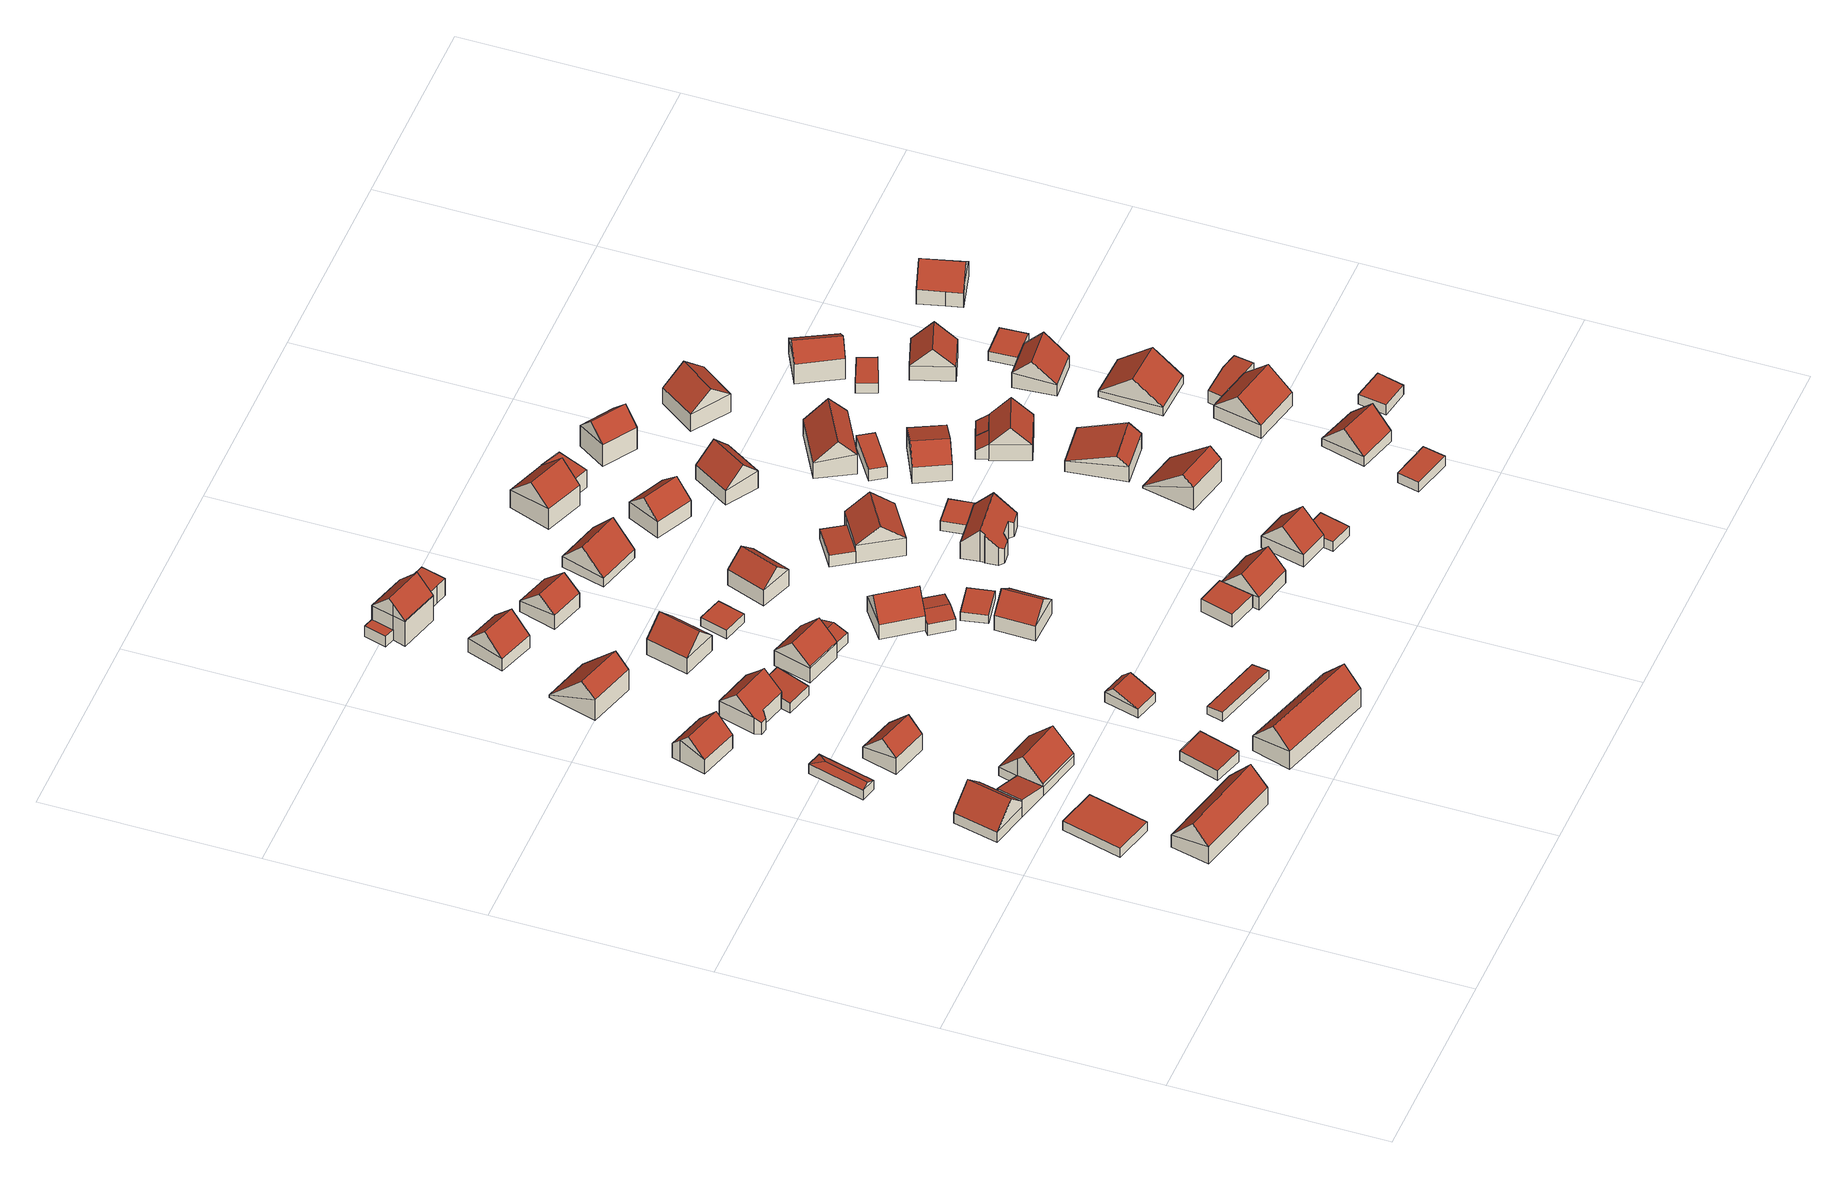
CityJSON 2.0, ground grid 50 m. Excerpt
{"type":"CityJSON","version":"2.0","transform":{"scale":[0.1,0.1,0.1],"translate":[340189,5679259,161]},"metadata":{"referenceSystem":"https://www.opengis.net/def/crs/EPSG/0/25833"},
"CityObjects":{
"building1":{"type":"Building","attributes":{"Dachtyp_tdc":"tdcPolyFlatRoof","Gemeindeschluessel":14729160,"Dachneigung":0,"QualitaetDacherkennung":49,"Geometrietyp2DReferenz":"3000","function":"31001_9998","roofType":"1000","measuredHeight":2.68},"geometry":[{"type":"MultiSurface","lod":"2","boundaries":[[[0,1,2,3]],[[1,4,5,2]],[[4,6,7,5]],[[6,0,3,7]],[[6,4,1,0]],[[3,2,5,7]]],"semantics":{"surfaces":[{"type":"WallSurface"},{"type":"RoofSurface"},{"type":"GroundSurface"}],"values":[0,0,0,0,1,2]}}]},
"building2":{"type":"Building","attributes":{"Dachtyp_tdc":"tdcGableRoof","Gemeindeschluessel":14729160,"Dachneigung":48.09,"QualitaetDacherkennung":35,"Geometrietyp2DReferenz":"3000","function":"31001_9998","roofType":"3100","measuredHeight":9.2},"geometry":[{"type":"MultiSurface","lod":"2","boundaries":[[[8,9,10,11]],[[9,12,13,10]],[[12,14,15,13]],[[14,8,11,15]],[[12,9,16]],[[8,14,17]],[[9,8,17,16]],[[14,12,16,17]],[[11,10,13,15]]],"semantics":{"surfaces":[{"type":"WallSurface"},{"type":"RoofSurface"},{"type":"GroundSurface"}],"values":[0,0,0,0,0,0,1,1,2]}}]},
"building3":{"type":"Building","attributes":{"Gemeindeschluessel":14729160,"Geometrietyp2DReferenz":"3000","function":"31001_9998","roofType":"9999"},"children":["building3-1","building3-2","building3-3"]},
"building3-1":{"type":"BuildingPart","attributes":{"Dachtyp_tdc":"tdcPolyFlatRoof","Dachneigung":15.39,"QualitaetDacherkennung":68,"Geometrietyp2DReferenz":"3000","roofType":"2100","measuredHeight":4.73},"parents":["building3"],"geometry":[{"type":"MultiSurface","lod":"2","boundaries":[[[18,19,20,21,22,23,24]],[[25,26,27,28,29,30,31]],[[26,25,19,18]],[[23,22,29,28]],[[25,31,20,19]],[[30,29,22,21]],[[30,21,20,31]],[[24,23,28,27]],[[24,27,26,18]]],"semantics":{"surfaces":[{"type":"WallSurface"},{"type":"RoofSurface"},{"type":"GroundSurface"},{"type":"ClosureSurface"}],"values":[0,0,1,2,0,3,3,3,3]}}]},
"building3-2":{"type":"BuildingPart","attributes":{"Dachtyp_tdc":"tdcGableRoof","Dachneigung":44.61,"QualitaetDacherkennung":82,"Geometrietyp2DReferenz":"3000","roofType":"3100","measuredHeight":8.29},"parents":["building3"],"geometry":[{"type":"MultiSurface","lod":"2","boundaries":[[[32,33,34,35]],[[33,24,23,34]],[[27,36,37,28]],[[36,32,35,37]],[[36,38,39,40,32]],[[41,40,39,42]],[[33,41,42,18,24]],[[32,40,41,33]],[[27,26,38,36]],[[35,34,23,28,37]],[[28,23,24,27]],[[39,38,26,18,42]],[[24,18,26,27]]],"semantics":{"surfaces":[{"type":"WallSurface"},{"type":"RoofSurface"},{"type":"GroundSurface"},{"type":"ClosureSurface"}],"values":[0,0,0,0,1,1,0,0,0,2,3,0,3]}}]},
"building3-3":{"type":"BuildingPart","attributes":{"Dachtyp_tdc":"tdcGableRoof","Dachneigung":45.81,"QualitaetDacherkennung":82,"Geometrietyp2DReferenz":"3000","roofType":"3100","measuredHeight":8.14},"parents":["building3"],"geometry":[{"type":"MultiSurface","lod":"2","boundaries":[[[43,44,45,46]],[[44,30,29,45]],[[21,47,48,22]],[[47,43,46,48]],[[47,49,50,43]],[[31,51,50,49,20]],[[21,20,49,47]],[[44,51,31,30]],[[43,50,51,44]],[[46,45,29,22,48]],[[22,29,30,21]],[[30,31,20,21]]],"semantics":{"surfaces":[{"type":"WallSurface"},{"type":"RoofSurface"},{"type":"GroundSurface"},{"type":"ClosureSurface"}],"values":[0,0,0,0,1,1,0,0,0,2,3,3]}}]},
"building4":{"type":"Building","attributes":{"Dachtyp_tdc":"tdcHipAndGableRoof","Gemeindeschluessel":14729160,"Dachneigung":25.53,"QualitaetDacherkennung":63,"Geometrietyp2DReferenz":"3000","function":"31001_9998","roofType":"5000","measuredHeight":3.66},"geometry":[{"type":"MultiSurface","lod":"2","boundaries":[[[52,53,54,55]],[[53,56,57,54]],[[56,58,59,57]],[[58,52,55,59]],[[56,53,60]],[[52,58,61]],[[53,52,61,60]],[[58,56,60,61]],[[55,54,57,59]]],"semantics":{"surfaces":[{"type":"WallSurface"},{"type":"RoofSurface"},{"type":"GroundSurface"}],"values":[0,0,0,0,1,0,1,1,2]}}]},
"building5":{"type":"Building","attributes":{"Dachtyp_tdc":"tdcFreeFormRoof","Gemeindeschluessel":14729160,"Dachneigung":44.79,"QualitaetDacherkennung":85,"Geometrietyp2DReferenz":"3000","function":"31001_9998","roofType":"5000","measuredHeight":8.11},"geometry":[{"type":"MultiSurface","lod":"2","boundaries":[[[62,63,64,65]],[[63,66,67,64]],[[66,68,69,67]],[[68,70,71,69]],[[70,62,65,71]],[[72,68,66,63,73]],[[70,72,73,62]],[[63,62,73]],[[70,68,72]],[[65,64,67,69,71]]],"semantics":{"surfaces":[{"type":"WallSurface"},{"type":"RoofSurface"},{"type":"GroundSurface"}],"values":[0,0,0,0,0,1,1,0,0,2]}}]},
"building6":{"type":"Building","attributes":{"Dachtyp_tdc":"tdcGableRoof","Gemeindeschluessel":14729160,"Dachneigung":44.77,"QualitaetDacherkennung":84,"Geometrietyp2DReferenz":"3000","function":"31001_9998","roofType":"3100","measuredHeight":8.01},"geometry":[{"type":"MultiSurface","lod":"2","boundaries":[[[74,75,76,77]],[[75,78,79,76]],[[78,80,81,79]],[[80,74,77,81]],[[78,75,82]],[[74,80,83]],[[75,74,83,82]],[[80,78,82,83]],[[77,76,79,81]]],"semantics":{"surfaces":[{"type":"WallSurface"},{"type":"RoofSurface"},{"type":"GroundSurface"}],"values":[0,0,0,0,0,0,1,1,2]}}]},
"building7":{"type":"Building","attributes":{"Dachtyp_tdc":"tdcPolyFlatRoof","Gemeindeschluessel":14729160,"Dachneigung":5.08,"QualitaetDacherkennung":75,"Geometrietyp2DReferenz":"3000","function":"31001_9998","roofType":"2100","measuredHeight":3.23},"geometry":[{"type":"MultiSurface","lod":"2","boundaries":[[[84,85,86,87]],[[85,88,89,86]],[[88,90,91,89]],[[90,84,87,91]],[[90,88,85,84]],[[87,86,89,91]]],"semantics":{"surfaces":[{"type":"WallSurface"},{"type":"RoofSurface"},{"type":"GroundSurface"}],"values":[0,0,0,0,1,2]}}]},
"building8":{"type":"Building","attributes":{"Dachtyp_tdc":"tdcFreeFormRoof","Gemeindeschluessel":14729160,"Dachneigung":42.99,"QualitaetDacherkennung":86,"Geometrietyp2DReferenz":"3000","function":"31001_9998","roofType":"5000","measuredHeight":8.57},"geometry":[{"type":"MultiSurface","lod":"2","boundaries":[[[92,93,94,95]],[[93,96,97,94]],[[96,98,99,97]],[[98,100,101,99]],[[100,102,103,101]],[[102,104,105,103]],[[104,106,107,105]],[[106,108,109,107]],[[108,92,95,109]],[[106,104,102,110,111]],[[92,108,111,110,100,98,96,93]],[[102,100,110]],[[108,106,111]],[[95,94,97,99,101,103,105,107,109]]],"semantics":{"surfaces":[{"type":"WallSurface"},{"type":"RoofSurface"},{"type":"GroundSurface"}],"values":[0,0,0,0,0,0,0,0,0,1,1,0,0,2]}}]},
"building9":{"type":"Building","attributes":{"Dachtyp_tdc":"tdcGableRoof","Gemeindeschluessel":14729160,"Dachneigung":47.33,"QualitaetDacherkennung":69,"Geometrietyp2DReferenz":"3000","function":"31001_9998","roofType":"3100","measuredHeight":9.76},"geometry":[{"type":"MultiSurface","lod":"2","boundaries":[[[112,113,114,115]],[[113,116,117,114]],[[116,118,119,117]],[[118,112,115,119]],[[116,113,120]],[[112,118,121]],[[113,112,121,120]],[[118,116,120,121]],[[115,114,117,119]]],"semantics":{"surfaces":[{"type":"WallSurface"},{"type":"RoofSurface"},{"type":"GroundSurface"}],"values":[0,0,0,0,0,0,1,1,2]}}]},
"building10":{"type":"Building","attributes":{"Dachtyp_tdc":"tdcGableRoof","Gemeindeschluessel":14729160,"Dachneigung":44.83,"QualitaetDacherkennung":66,"Geometrietyp2DReferenz":"3000","function":"31001_9998","roofType":"3100","measuredHeight":9.07},"geometry":[{"type":"MultiSurface","lod":"2","boundaries":[[[122,123,124,125]],[[123,126,127,124]],[[126,128,129,127]],[[128,122,125,129]],[[126,123,130]],[[122,128,131]],[[123,122,131,130]],[[128,126,130,131]],[[125,124,127,129]]],"semantics":{"surfaces":[{"type":"WallSurface"},{"type":"RoofSurface"},{"type":"GroundSurface"}],"values":[0,0,0,0,0,0,1,1,2]}}]},
"building11":{"type":"Building","attributes":{"Dachtyp_tdc":"tdcPolyFlatRoof","Gemeindeschluessel":14729160,"Dachneigung":6.57,"QualitaetDacherkennung":73,"Geometrietyp2DReferenz":"3000","function":"31001_9998","roofType":"2100","measuredHeight":3.69},"geometry":[{"type":"MultiSurface","lod":"2","boundaries":[[[132,133,95,134]],[[133,135,109,95]],[[135,136,107,109]],[[136,137,138,107]],[[137,139,140,138]],[[139,132,134,140]],[[139,137,136,135,133,132]],[[134,95,109,107,138,140]]],"semantics":{"surfaces":[{"type":"WallSurface"},{"type":"RoofSurface"},{"type":"GroundSurface"}],"values":[0,0,0,0,0,0,1,2]}}]},
"building12":{"type":"Building","attributes":{"Dachtyp_tdc":"tdcGableRoof","Gemeindeschluessel":14729160,"Dachneigung":20.47,"QualitaetDacherkennung":78,"Geometrietyp2DReferenz":"3000","function":"31001_9998","roofType":"3100","measuredHeight":4.87},"geometry":[{"type":"MultiSurface","lod":"2","boundaries":[[[141,142,143,144]],[[142,145,146,143]],[[145,147,148,146]],[[147,141,144,148]],[[145,142,149]],[[141,147,150]],[[142,141,150,149]],[[147,145,149,150]],[[144,143,146,148]]],"semantics":{"surfaces":[{"type":"WallSurface"},{"type":"RoofSurface"},{"type":"GroundSurface"}],"values":[0,0,0,0,0,0,1,1,2]}}]},
"building13":{"type":"Building","attributes":{"Dachtyp_tdc":"tdcPolyFlatRoof","Gemeindeschluessel":14729160,"Dachneigung":4.4,"QualitaetDacherkennung":83,"Geometrietyp2DReferenz":"3000","function":"31001_9998","roofType":"2100","measuredHeight":2.55},"geometry":[{"type":"MultiSurface","lod":"2","boundaries":[[[151,152,153,154]],[[152,155,156,153]],[[155,157,158,156]],[[157,151,154,158]],[[157,155,152,151]],[[154,153,156,158]]],"semantics":{"surfaces":[{"type":"WallSurface"},{"type":"RoofSurface"},{"type":"GroundSurface"}],"values":[0,0,0,0,1,2]}}]},
"building14":{"type":"Building","attributes":{"Dachtyp_tdc":"tdcFreeFormRoof","Gemeindeschluessel":14729160,"Dachneigung":44.91,"QualitaetDacherkennung":73,"Geometrietyp2DReferenz":"3000","function":"31001_9998","roofType":"5000","measuredHeight":8.94},"geometry":[{"type":"MultiSurface","lod":"2","boundaries":[[[159,160,161,162]],[[160,163,164,161]],[[163,165,166,164]],[[165,167,168,166]],[[167,169,170,168]],[[169,159,162,170]],[[165,163,171,172,173]],[[174,175,172,171,176]],[[169,175,174,159]],[[167,173,172,175,169]],[[165,173,167]],[[159,174,176,160]],[[160,176,171,163]],[[162,161,164,166,168,170]]],"semantics":{"surfaces":[{"type":"WallSurface"},{"type":"RoofSurface"},{"type":"GroundSurface"}],"values":[0,0,0,0,0,0,1,1,0,0,0,0,0,2]}}]},
"building15":{"type":"Building","attributes":{"Dachtyp_tdc":"tdcGableRoof","Gemeindeschluessel":14729160,"Dachneigung":45.01,"QualitaetDacherkennung":83,"Geometrietyp2DReferenz":"3000","function":"31001_9998","roofType":"3100","measuredHeight":8.66},"geometry":[{"type":"MultiSurface","lod":"2","boundaries":[[[177,178,179,180]],[[178,181,182,179]],[[181,183,184,182]],[[183,177,180,184]],[[181,178,185]],[[177,183,186]],[[178,177,186,185]],[[183,181,185,186]],[[180,179,182,184]]],"semantics":{"surfaces":[{"type":"WallSurface"},{"type":"RoofSurface"},{"type":"GroundSurface"}],"values":[0,0,0,0,0,0,1,1,2]}}]},
"building16":{"type":"Building","attributes":{"Dachtyp_tdc":"tdcGableRoof","Gemeindeschluessel":14729160,"Dachneigung":45.24,"QualitaetDacherkennung":79,"Geometrietyp2DReferenz":"3000","function":"31001_9998","roofType":"3100","measuredHeight":8.26},"geometry":[{"type":"MultiSurface","lod":"2","boundaries":[[[187,188,189,190]],[[188,191,192,189]],[[191,193,194,192]],[[193,187,190,194]],[[191,188,195]],[[187,193,196]],[[188,187,196,195]],[[193,191,195,196]],[[190,189,192,194]]],"semantics":{"surfaces":[{"type":"WallSurface"},{"type":"RoofSurface"},{"type":"GroundSurface"}],"values":[0,0,0,0,0,0,1,1,2]}}]},
"building17":{"type":"Building","attributes":{"Dachtyp_tdc":"tdcGableRoof","Gemeindeschluessel":14729160,"Dachneigung":15.79,"QualitaetDacherkennung":74,"Geometrietyp2DReferenz":"3000","function":"31001_9998","roofType":"3100","measuredHeight":3.88},"geometry":[{"type":"MultiSurface","lod":"2","boundaries":[[[197,198,199,200]],[[198,201,202,199]],[[201,203,204,202]],[[203,197,200,204]],[[201,198,205]],[[197,203,206]],[[198,197,206,205]],[[203,201,205,206]],[[200,199,202,204]]],"semantics":{"surfaces":[{"type":"WallSurface"},{"type":"RoofSurface"},{"type":"GroundSurface"}],"values":[0,0,0,0,0,0,1,1,2]}}]},
"building18":{"type":"Building","attributes":{"Gemeindeschluessel":14729160,"Geometrietyp2DReferenz":"3000","function":"31001_9998","roofType":"9999"},"children":["building18-1","building18-2"]},
"building18-1":{"type":"BuildingPart","attributes":{"Dachtyp_tdc":"tdcGableRoof","Dachneigung":44.97,"QualitaetDacherkennung":83,"Geometrietyp2DReferenz":"3000","roofType":"3100","measuredHeight":11.21},"parents":["building18"],"geometry":[{"type":"MultiSurface","lod":"2","boundaries":[[[207,208,209,210]],[[208,211,209]],[[212,213,214,215,216]],[[213,217,218,214]],[[217,207,210,218]],[[219,220,221,222,223]],[[212,221,220,213]],[[213,220,219,217]],[[207,223,222,208]],[[217,219,223,207]],[[208,222,221,212]],[[210,209,215,214,218]],[[216,211,208,212]],[[216,215,209,211]]],"semantics":{"surfaces":[{"type":"WallSurface"},{"type":"RoofSurface"},{"type":"GroundSurface"},{"type":"ClosureSurface"}],"values":[0,0,0,0,0,1,1,0,0,0,0,2,0,3]}}]},
"building18-2":{"type":"BuildingPart","attributes":{"Dachtyp_tdc":"tdcPolyFlatRoof","Dachneigung":0,"QualitaetDacherkennung":62,"Geometrietyp2DReferenz":"3000","roofType":"1000","measuredHeight":2.87},"parents":["building18"],"geometry":[{"type":"MultiSurface","lod":"2","boundaries":[[[211,224,225,209]],[[224,226,227,225]],[[226,216,215,227]],[[216,226,224,211]],[[209,225,227,215]],[[209,215,216,211]]],"semantics":{"surfaces":[{"type":"WallSurface"},{"type":"RoofSurface"},{"type":"GroundSurface"},{"type":"ClosureSurface"}],"values":[0,0,0,1,2,3]}}]},
"building19":{"type":"Building","attributes":{"Dachtyp_tdc":"tdcPolyFlatRoof","Gemeindeschluessel":14729160,"Dachneigung":0,"QualitaetDacherkennung":87,"Geometrietyp2DReferenz":"3000","function":"31001_9998","roofType":"1000","measuredHeight":2.4},"geometry":[{"type":"MultiSurface","lod":"2","boundaries":[[[228,229,230,231]],[[229,232,233,230]],[[232,234,235,233]],[[234,228,231,235]],[[234,232,229,228]],[[231,230,233,235]]],"semantics":{"surfaces":[{"type":"WallSurface"},{"type":"RoofSurface"},{"type":"GroundSurface"}],"values":[0,0,0,0,1,2]}}]},
"building20":{"type":"Building","attributes":{"Dachtyp_tdc":"tdcFreeFormRoof","Gemeindeschluessel":14729160,"Dachneigung":45.08,"QualitaetDacherkennung":81,"Geometrietyp2DReferenz":"3000","function":"31001_9998","roofType":"5000","measuredHeight":8.57},"geometry":[{"type":"MultiSurface","lod":"2","boundaries":[[[236,237,238,239]],[[237,240,241,238]],[[240,242,243,241]],[[242,244,245,243]],[[244,236,239,245]],[[246,236,244,242,247]],[[237,246,247,240]],[[237,236,246]],[[242,240,247]],[[239,238,241,243,245]]],"semantics":{"surfaces":[{"type":"WallSurface"},{"type":"RoofSurface"},{"type":"GroundSurface"}],"values":[0,0,0,0,0,1,1,0,0,2]}}]},
"building21":{"type":"Building","attributes":{"Dachtyp_tdc":"tdcGableRoof","Gemeindeschluessel":14729160,"Dachneigung":41.76,"QualitaetDacherkennung":87,"Geometrietyp2DReferenz":"3000","function":"31001_9998","roofType":"3100","measuredHeight":7.62},"geometry":[{"type":"MultiSurface","lod":"2","boundaries":[[[248,249,250,251]],[[249,252,253,250]],[[252,254,255,253]],[[254,248,251,255]],[[252,249,256]],[[248,254,257]],[[249,248,257,256]],[[254,252,256,257]],[[251,250,253,255]]],"semantics":{"surfaces":[{"type":"WallSurface"},{"type":"RoofSurface"},{"type":"GroundSurface"}],"values":[0,0,0,0,0,0,1,1,2]}}]},
"building22":{"type":"Building","attributes":{"Dachtyp_tdc":"tdcGableRoof","Gemeindeschluessel":14729160,"Dachneigung":10.04,"QualitaetDacherkennung":76,"Geometrietyp2DReferenz":"3000","function":"31001_9998","roofType":"3100","measuredHeight":3.86},"geometry":[{"type":"MultiSurface","lod":"2","boundaries":[[[258,259,260,261]],[[259,262,263,260]],[[262,264,238,263]],[[264,265,266,238]],[[265,267,239,266]],[[267,268,269,239]],[[268,258,261,269]],[[265,264,262,259,258]],[[258,268,267,265]],[[261,260,263,238,266,239,269]]],"semantics":{"surfaces":[{"type":"WallSurface"},{"type":"RoofSurface"},{"type":"GroundSurface"}],"values":[0,0,0,0,0,0,0,1,1,2]}}]},
"building23":{"type":"Building","attributes":{"Dachtyp_tdc":"tdcGableRoof","Gemeindeschluessel":14729160,"Dachneigung":40.03,"QualitaetDacherkennung":98,"Geometrietyp2DReferenz":"3000","function":"31001_9998","roofType":"3100","measuredHeight":7.79},"geometry":[{"type":"MultiSurface","lod":"2","boundaries":[[[270,271,272,273]],[[271,274,275,272]],[[274,276,277,275]],[[276,270,273,277]],[[274,271,278]],[[270,276,279]],[[271,270,279,278]],[[276,274,278,279]],[[273,272,275,277]]],"semantics":{"surfaces":[{"type":"WallSurface"},{"type":"RoofSurface"},{"type":"GroundSurface"}],"values":[0,0,0,0,0,0,1,1,2]}}]},
"building24":{"type":"Building","attributes":{"Dachtyp_tdc":"tdcPolyFlatRoof","Gemeindeschluessel":14729160,"Dachneigung":0,"QualitaetDacherkennung":84,"Geometrietyp2DReferenz":"3000","function":"31001_9998","roofType":"1000","measuredHeight":2.33},"geometry":[{"type":"MultiSurface","lod":"2","boundaries":[[[280,281,282,283]],[[281,284,285,282]],[[284,286,287,285]],[[286,280,283,287]],[[286,284,281,280]],[[283,282,285,287]]],"semantics":{"surfaces":[{"type":"WallSurface"},{"type":"RoofSurface"},{"type":"GroundSurface"}],"values":[0,0,0,0,1,2]}}]},
"building25":{"type":"Building","attributes":{"Dachtyp_tdc":"tdcPolyFlatRoof","Gemeindeschluessel":14729160,"Dachneigung":0,"QualitaetDacherkennung":66,"Geometrietyp2DReferenz":"3000","function":"31001_9998","roofType":"1000","measuredHeight":4.87},"geometry":[{"type":"MultiSurface","lod":"2","boundaries":[[[288,289,290,291]],[[289,292,293,290]],[[292,294,295,293]],[[294,296,297,295]],[[296,298,299,297]],[[298,288,291,299]],[[298,296,294,292,289,288]],[[291,290,293,295,297,299]]],"semantics":{"surfaces":[{"type":"WallSurface"},{"type":"RoofSurface"},{"type":"GroundSurface"}],"values":[0,0,0,0,0,0,1,2]}}]},
"building26":{"type":"Building","attributes":{"Dachtyp_tdc":"tdcGableRoof","Gemeindeschluessel":14729160,"Dachneigung":41.81,"QualitaetDacherkennung":83,"Geometrietyp2DReferenz":"3000","function":"31001_9998","roofType":"3100","measuredHeight":8.11},"geometry":[{"type":"MultiSurface","lod":"2","boundaries":[[[300,301,302,303]],[[301,304,305,302]],[[304,306,307,305]],[[306,300,303,307]],[[304,301,308]],[[300,306,309]],[[301,300,309,308]],[[306,304,308,309]],[[303,302,305,307]]],"semantics":{"surfaces":[{"type":"WallSurface"},{"type":"RoofSurface"},{"type":"GroundSurface"}],"values":[0,0,0,0,0,0,1,1,2]}}]},
"building27":{"type":"Building","attributes":{"Dachtyp_tdc":"tdcPolyFlatRoof","Gemeindeschluessel":14729160,"Dachneigung":0,"QualitaetDacherkennung":42,"Geometrietyp2DReferenz":"3000","function":"31001_9998","roofType":"1000","measuredHeight":3.43},"geometry":[{"type":"MultiSurface","lod":"2","boundaries":[[[310,311,312,313]],[[311,314,315,312]],[[314,316,317,315]],[[316,310,313,317]],[[316,314,311,310]],[[313,312,315,317]]],"semantics":{"surfaces":[{"type":"WallSurface"},{"type":"RoofSurface"},{"type":"GroundSurface"}],"values":[0,0,0,0,1,2]}}]},
"building28":{"type":"Building","attributes":{"Dachtyp_tdc":"tdcGableRoof","Gemeindeschluessel":14729160,"Dachneigung":47.59,"QualitaetDacherkennung":89,"Geometrietyp2DReferenz":"3000","function":"31001_9998","roofType":"3100","measuredHeight":8.4},"geometry":[{"type":"MultiSurface","lod":"2","boundaries":[[[318,319,320,321]],[[319,322,323,320]],[[322,324,325,323]],[[324,318,321,325]],[[322,319,326]],[[318,324,327]],[[319,318,327,326]],[[324,322,326,327]],[[321,320,323,325]]],"semantics":{"surfaces":[{"type":"WallSurface"},{"type":"RoofSurface"},{"type":"GroundSurface"}],"values":[0,0,0,0,0,0,1,1,2]}}]},
"building29":{"type":"Building","attributes":{"Dachtyp_tdc":"tdcFreeFormRoof","Gemeindeschluessel":14729160,"Dachneigung":44.71,"QualitaetDacherkennung":75,"Geometrietyp2DReferenz":"3000","function":"31001_9998","roofType":"5000","measuredHeight":7.92},"geometry":[{"type":"MultiSurface","lod":"2","boundaries":[[[328,329,330,331]],[[329,332,333,330]],[[332,334,313,333]],[[334,328,331,313]],[[329,335,336,332]],[[335,328,334,336]],[[334,332,336]],[[329,328,335]],[[331,330,333,313]]],"semantics":{"surfaces":[{"type":"WallSurface"},{"type":"RoofSurface"},{"type":"GroundSurface"}],"values":[0,0,0,0,1,1,0,0,2]}}]},
"building30":{"type":"Building","attributes":{"Dachtyp_tdc":"tdcPolyFlatRoof","Gemeindeschluessel":14729160,"Dachneigung":3.3,"QualitaetDacherkennung":77,"Geometrietyp2DReferenz":"3000","function":"31001_9998","roofType":"2100","measuredHeight":3.2},"geometry":[{"type":"MultiSurface","lod":"2","boundaries":[[[337,338,339,340]],[[338,341,342,339]],[[341,343,344,342]],[[343,337,340,344]],[[343,341,338,337]],[[340,339,342,344]]],"semantics":{"surfaces":[{"type":"WallSurface"},{"type":"RoofSurface"},{"type":"GroundSurface"}],"values":[0,0,0,0,1,2]}}]},
"building31":{"type":"Building","attributes":{"Dachtyp_tdc":"tdcFreeFormRoof","Gemeindeschluessel":14729160,"Dachneigung":39.7,"QualitaetDacherkennung":85,"Geometrietyp2DReferenz":"3000","function":"31001_9998","roofType":"5000","measuredHeight":9.33},"geometry":[{"type":"MultiSurface","lod":"2","boundaries":[[[345,346,347,348]],[[346,349,350,347]],[[349,351,352,350]],[[351,353,354,352]],[[353,345,348,354]],[[349,346,355,356,351]],[[353,356,355,345]],[[351,356,353]],[[345,355,346]],[[348,347,350,352,354]]],"semantics":{"surfaces":[{"type":"WallSurface"},{"type":"RoofSurface"},{"type":"GroundSurface"}],"values":[0,0,0,0,0,1,1,0,0,2]}}]},
"building32":{"type":"Building","attributes":{"Dachtyp_tdc":"tdcGableRoof","Gemeindeschluessel":14729160,"Dachneigung":43.12,"QualitaetDacherkennung":89,"Geometrietyp2DReferenz":"3000","function":"31001_9998","roofType":"3100","measuredHeight":8.68},"geometry":[{"type":"MultiSurface","lod":"2","boundaries":[[[357,358,359,360]],[[358,361,362,359]],[[361,363,364,362]],[[363,365,366,364]],[[365,367,368,366]],[[367,369,370,368]],[[369,371,372,370]],[[371,373,374,372]],[[373,375,376,374]],[[375,377,378,376]],[[377,379,380,378]],[[379,381,382,380]],[[381,383,384,382]],[[383,385,386,384]],[[385,357,360,386]],[[381,379,377,375,373,371]],[[371,369,367,365,363,361,358,357,385,383,381]],[[360,359,362,364,366,368,370,372,374,376,378,380,382,384,386]]],"semantics":{"surfaces":[{"type":"WallSurface"},{"type":"RoofSurface"},{"type":"GroundSurface"}],"values":[0,0,0,0,0,0,0,0,0,0,0,0,0,0,0,1,1,2]}}]},
"building33":{"type":"Building","attributes":{"Dachtyp_tdc":"tdcFreeFormRoof","Gemeindeschluessel":14729160,"Dachneigung":44.92,"QualitaetDacherkennung":90,"Geometrietyp2DReferenz":"3000","function":"31001_9998","roofType":"5000","measuredHeight":8.64},"geometry":[{"type":"MultiSurface","lod":"2","boundaries":[[[387,388,389,390]],[[388,391,392,389]],[[391,393,394,392]],[[393,387,390,394]],[[395,393,391,396]],[[387,395,396,388]],[[391,388,396]],[[387,393,395]],[[390,389,392,394]]],"semantics":{"surfaces":[{"type":"WallSurface"},{"type":"RoofSurface"},{"type":"GroundSurface"}],"values":[0,0,0,0,1,1,0,0,2]}}]},
"building34":{"type":"Building","attributes":{"Dachtyp_tdc":"tdcGableRoof","Gemeindeschluessel":14729160,"Dachneigung":43.03,"QualitaetDacherkennung":82,"Geometrietyp2DReferenz":"3000","function":"31001_9998","roofType":"3100","measuredHeight":8.55},"geometry":[{"type":"MultiSurface","lod":"2","boundaries":[[[397,398,399,400]],[[398,401,402,399]],[[401,403,404,402]],[[403,397,400,404]],[[401,398,405]],[[397,403,406]],[[398,397,406,405]],[[403,401,405,406]],[[400,399,402,404]]],"semantics":{"surfaces":[{"type":"WallSurface"},{"type":"RoofSurface"},{"type":"GroundSurface"}],"values":[0,0,0,0,0,0,1,1,2]}}]},
"building35":{"type":"Building","attributes":{"Dachtyp_tdc":"tdcPolyFlatRoof","Gemeindeschluessel":14729160,"Dachneigung":0,"QualitaetDacherkennung":58,"Geometrietyp2DReferenz":"3000","function":"31001_9998","roofType":"1000","measuredHeight":2.71},"geometry":[{"type":"MultiSurface","lod":"2","boundaries":[[[407,408,409,410]],[[408,411,412,409]],[[411,413,414,412]],[[413,415,416,414]],[[415,417,418,416]],[[417,407,410,418]],[[417,415,413,411,408,407]],[[410,409,412,414,416,418]]],"semantics":{"surfaces":[{"type":"WallSurface"},{"type":"RoofSurface"},{"type":"GroundSurface"}],"values":[0,0,0,0,0,0,1,2]}}]},
"building36":{"type":"Building","attributes":{"Dachtyp_tdc":"tdcPolyFlatRoof","Gemeindeschluessel":14729160,"Dachneigung":0,"QualitaetDacherkennung":73,"Geometrietyp2DReferenz":"3000","function":"31001_9998","roofType":"1000","measuredHeight":2.79},"geometry":[{"type":"MultiSurface","lod":"2","boundaries":[[[419,420,421,422]],[[420,423,424,421]],[[423,425,426,424]],[[425,427,428,426]],[[427,419,422,428]],[[427,425,423,420,419]],[[422,421,424,426,428]]],"semantics":{"surfaces":[{"type":"WallSurface"},{"type":"RoofSurface"},{"type":"GroundSurface"}],"values":[0,0,0,0,0,1,2]}}]},
"building37":{"type":"Building","attributes":{"Dachtyp_tdc":"tdcFreeFormRoof","Gemeindeschluessel":14729160,"Dachneigung":44.29,"QualitaetDacherkennung":66,"Geometrietyp2DReferenz":"3000","function":"31001_9998","roofType":"5000","measuredHeight":10.51},"geometry":[{"type":"MultiSurface","lod":"2","boundaries":[[[429,430,431,432]],[[430,433,434,431]],[[433,435,436,434]],[[435,429,432,436]],[[437,435,433,438]],[[429,437,438,430]],[[433,430,438]],[[429,435,437]],[[432,431,434,436]]],"semantics":{"surfaces":[{"type":"WallSurface"},{"type":"RoofSurface"},{"type":"GroundSurface"}],"values":[0,0,0,0,1,1,0,0,2]}}]},
"building38":{"type":"Building","attributes":{"Dachtyp_tdc":"tdcGableRoof","Gemeindeschluessel":14729160,"Dachneigung":45.06,"QualitaetDacherkennung":82,"Geometrietyp2DReferenz":"3000","function":"31001_9998","roofType":"3100","measuredHeight":8.69},"geometry":[{"type":"MultiSurface","lod":"2","boundaries":[[[439,440,441,442]],[[440,443,444,441]],[[443,445,446,444]],[[445,439,442,446]],[[443,440,447]],[[439,445,448]],[[440,439,448,447]],[[445,443,447,448]],[[442,441,444,446]]],"semantics":{"surfaces":[{"type":"WallSurface"},{"type":"RoofSurface"},{"type":"GroundSurface"}],"values":[0,0,0,0,0,0,1,1,2]}}]},
"building39":{"type":"Building","attributes":{"Dachtyp_tdc":"tdcPolyFlatRoof","Gemeindeschluessel":14729160,"Dachneigung":0,"QualitaetDacherkennung":78,"Geometrietyp2DReferenz":"3000","function":"31001_9998","roofType":"1000","measuredHeight":5.01},"geometry":[{"type":"MultiSurface","lod":"2","boundaries":[[[449,450,451,452]],[[450,453,454,451]],[[453,455,436,454]],[[455,449,452,436]],[[455,453,450,449]],[[452,451,454,436]]],"semantics":{"surfaces":[{"type":"WallSurface"},{"type":"RoofSurface"},{"type":"GroundSurface"}],"values":[0,0,0,0,1,2]}}]},
"building40":{"type":"Building","attributes":{"Dachtyp_tdc":"tdcGableRoof","Gemeindeschluessel":14729160,"Dachneigung":39.89,"QualitaetDacherkennung":43,"Geometrietyp2DReferenz":"3000","function":"31001_9998","roofType":"3100","measuredHeight":8.75},"geometry":[{"type":"MultiSurface","lod":"2","boundaries":[[[456,457,458,459]],[[457,460,461,458]],[[460,462,463,461]],[[462,456,459,463]],[[460,457,464]],[[456,462,465]],[[457,456,465,464]],[[462,460,464,465]],[[459,458,461,463]]],"semantics":{"surfaces":[{"type":"WallSurface"},{"type":"RoofSurface"},{"type":"GroundSurface"}],"values":[0,0,0,0,0,0,1,1,2]}}]},
"building41":{"type":"Building","attributes":{"Dachtyp_tdc":"tdcPolyFlatRoof","Gemeindeschluessel":14729160,"Dachneigung":0,"QualitaetDacherkennung":73,"Geometrietyp2DReferenz":"3000","function":"31001_9998","roofType":"1000","measuredHeight":3.35},"geometry":[{"type":"MultiSurface","lod":"2","boundaries":[[[466,467,468,469]],[[467,470,471,468]],[[470,472,473,471]],[[472,466,469,473]],[[472,470,467,466]],[[469,468,471,473]]],"semantics":{"surfaces":[{"type":"WallSurface"},{"type":"RoofSurface"},{"type":"GroundSurface"}],"values":[0,0,0,0,1,2]}}]},
"building42":{"type":"Building","attributes":{"Dachtyp_tdc":"tdcGableRoof","Gemeindeschluessel":14729160,"Dachneigung":20.47,"QualitaetDacherkennung":37,"Geometrietyp2DReferenz":"3000","function":"31001_9998","roofType":"3100","measuredHeight":8.17},"geometry":[{"type":"MultiSurface","lod":"2","boundaries":[[[474,475,476,477]],[[475,478,479,476]],[[478,480,481,479]],[[480,474,477,481]],[[478,475,482]],[[474,480,483]],[[475,474,483,482]],[[480,478,482,483]],[[477,476,479,481]]],"semantics":{"surfaces":[{"type":"WallSurface"},{"type":"RoofSurface"},{"type":"GroundSurface"}],"values":[0,0,0,0,0,0,1,1,2]}}]},
"building43":{"type":"Building","attributes":{"Gemeindeschluessel":14729160,"Dachtyp_tdc":"tdcGableRoof","Dachneigung":44.97,"QualitaetDacherkennung":80,"Geometrietyp2DReferenz":"3000","function":"31001_9998","roofType":"3100","measuredHeight":9.55},"geometry":[{"type":"MultiSurface","lod":"2","boundaries":[[[484,485,486,487]],[[485,488,489,486]],[[488,490,491,489]],[[490,484,487,491]],[[488,485,492]],[[484,490,493]],[[485,484,493,492]],[[490,488,492,493]],[[487,486,489,491]]],"semantics":{"surfaces":[{"type":"WallSurface"},{"type":"RoofSurface"},{"type":"GroundSurface"}],"values":[0,0,0,0,0,0,1,1,2]}}]},
"building44":{"type":"Building","attributes":{"Dachtyp_tdc":"tdcGableRoof","Gemeindeschluessel":14729160,"Dachneigung":45.46,"QualitaetDacherkennung":78,"Geometrietyp2DReferenz":"3000","function":"31001_9998","roofType":"3100","measuredHeight":9.79},"geometry":[{"type":"MultiSurface","lod":"2","boundaries":[[[494,495,496,497]],[[495,498,499,496]],[[498,500,501,499]],[[500,494,497,501]],[[498,495,502]],[[494,500,503]],[[495,494,503,502]],[[500,498,502,503]],[[497,496,499,501]]],"semantics":{"surfaces":[{"type":"WallSurface"},{"type":"RoofSurface"},{"type":"GroundSurface"}],"values":[0,0,0,0,0,0,1,1,2]}}]},
"building45":{"type":"Building","attributes":{"Dachtyp_tdc":"tdcGableRoof","Gemeindeschluessel":14729160,"Dachneigung":19.03,"QualitaetDacherkennung":53,"Geometrietyp2DReferenz":"3000","function":"31001_9998","roofType":"3100","measuredHeight":6.66},"geometry":[{"type":"MultiSurface","lod":"2","boundaries":[[[504,505,506,507]],[[505,508,509,506]],[[508,510,511,509]],[[510,504,507,511]],[[508,505,512]],[[504,510,513]],[[505,504,513,512]],[[510,508,512,513]],[[507,506,509,511]]],"semantics":{"surfaces":[{"type":"WallSurface"},{"type":"RoofSurface"},{"type":"GroundSurface"}],"values":[0,0,0,0,0,0,1,1,2]}}]},
"building46":{"type":"Building","attributes":{"Dachtyp_tdc":"tdcPolyFlatRoof","Gemeindeschluessel":14729160,"Dachneigung":33.19,"QualitaetDacherkennung":72,"Geometrietyp2DReferenz":"3000","function":"31001_9998","roofType":"2100","measuredHeight":4.14},"geometry":[{"type":"MultiSurface","lod":"2","boundaries":[[[514,515,516,517]],[[515,518,519,516]],[[518,520,521,519]],[[520,514,517,521]],[[520,518,515,514]],[[517,516,519,521]]],"semantics":{"surfaces":[{"type":"WallSurface"},{"type":"RoofSurface"},{"type":"GroundSurface"}],"values":[0,0,0,0,1,2]}}]},
"building47":{"type":"Building","attributes":{"Dachtyp_tdc":"tdcPolyFlatRoof","Gemeindeschluessel":14729160,"Dachneigung":0,"QualitaetDacherkennung":83,"Geometrietyp2DReferenz":"3000","function":"31001_9998","roofType":"1000","measuredHeight":2.71},"geometry":[{"type":"MultiSurface","lod":"2","boundaries":[[[522,523,524,525]],[[523,526,527,524]],[[526,528,529,527]],[[528,522,525,529]],[[528,526,523,522]],[[525,524,527,529]]],"semantics":{"surfaces":[{"type":"WallSurface"},{"type":"RoofSurface"},{"type":"GroundSurface"}],"values":[0,0,0,0,1,2]}}]},
"building48":{"type":"Building","attributes":{"Dachtyp_tdc":"tdcFreeFormRoof","Gemeindeschluessel":14729160,"Dachneigung":45.38,"QualitaetDacherkennung":87,"Geometrietyp2DReferenz":"3000","function":"31001_9998","roofType":"5000","measuredHeight":9.19},"geometry":[{"type":"MultiSurface","lod":"2","boundaries":[[[514,520,530,531]],[[520,532,533,530]],[[532,534,535,533]],[[534,536,537,535]],[[536,514,531,537]],[[536,534,538,539]],[[538,532,520,514,539]],[[514,536,539]],[[534,532,538]],[[531,530,533,535,537]]],"semantics":{"surfaces":[{"type":"WallSurface"},{"type":"RoofSurface"},{"type":"GroundSurface"}],"values":[0,0,0,0,0,1,1,0,0,2]}}]},
"building49":{"type":"Building","attributes":{"Dachtyp_tdc":"tdcPolyFlatRoof","Gemeindeschluessel":14729160,"Dachneigung":33.63,"QualitaetDacherkennung":77,"Geometrietyp2DReferenz":"3000","function":"31001_9998","roofType":"2100","measuredHeight":4.5},"geometry":[{"type":"MultiSurface","lod":"2","boundaries":[[[540,532,533,541]],[[532,520,530,533]],[[520,542,543,530]],[[542,540,541,543]],[[542,520,532,540]],[[541,533,530,543]]],"semantics":{"surfaces":[{"type":"WallSurface"},{"type":"RoofSurface"},{"type":"GroundSurface"}],"values":[0,0,0,0,1,2]}}]},
"building50":{"type":"Building","attributes":{"Dachtyp_tdc":"tdcGableRoof","Gemeindeschluessel":14729160,"Dachneigung":44.9,"QualitaetDacherkennung":90,"Geometrietyp2DReferenz":"3000","function":"31001_9998","roofType":"3100","measuredHeight":7.88},"geometry":[{"type":"MultiSurface","lod":"2","boundaries":[[[544,545,546,547]],[[545,548,549,546]],[[548,550,551,549]],[[550,544,547,551]],[[548,545,552]],[[544,550,553]],[[545,544,553,552]],[[550,548,552,553]],[[547,546,549,551]]],"semantics":{"surfaces":[{"type":"WallSurface"},{"type":"RoofSurface"},{"type":"GroundSurface"}],"values":[0,0,0,0,0,0,1,1,2]}}]},
"building51":{"type":"Building","attributes":{"Dachtyp_tdc":"tdcGableRoof","Gemeindeschluessel":14729160,"Dachneigung":39.95,"QualitaetDacherkennung":77,"Geometrietyp2DReferenz":"3000","function":"31001_9998","roofType":"3100","measuredHeight":9.12},"geometry":[{"type":"MultiSurface","lod":"2","boundaries":[[[554,555,556,557]],[[555,558,559,556]],[[558,560,561,559]],[[560,554,557,561]],[[558,555,562]],[[554,560,563]],[[555,554,563,562]],[[560,558,562,563]],[[557,556,559,561]]],"semantics":{"surfaces":[{"type":"WallSurface"},{"type":"RoofSurface"},{"type":"GroundSurface"}],"values":[0,0,0,0,0,0,1,1,2]}}]},
"building52":{"type":"Building","attributes":{"Dachtyp_tdc":"tdcFreeFormRoof","Gemeindeschluessel":14729160,"Dachneigung":42.11,"QualitaetDacherkennung":82,"Geometrietyp2DReferenz":"3000","function":"31001_9998","roofType":"5000","measuredHeight":8.93},"geometry":[{"type":"MultiSurface","lod":"2","boundaries":[[[564,565,566,567]],[[565,568,569,566]],[[568,570,571,569]],[[570,572,573,571]],[[572,564,567,573]],[[574,575,565,564]],[[572,570,568,575,574]],[[565,575,568]],[[572,574,564]],[[567,566,569,571,573]]],"semantics":{"surfaces":[{"type":"WallSurface"},{"type":"RoofSurface"},{"type":"GroundSurface"}],"values":[0,0,0,0,0,1,1,0,0,2]}}]},
"building53":{"type":"Building","attributes":{"Dachtyp_tdc":"tdcPolyFlatRoof","Gemeindeschluessel":14729160,"Dachneigung":0,"QualitaetDacherkennung":74,"Geometrietyp2DReferenz":"3000","function":"31001_9998","roofType":"1000","measuredHeight":2.67},"geometry":[{"type":"MultiSurface","lod":"2","boundaries":[[[576,577,578,579]],[[577,580,581,578]],[[580,582,583,581]],[[582,576,579,583]],[[582,580,577,576]],[[579,578,581,583]]],"semantics":{"surfaces":[{"type":"WallSurface"},{"type":"RoofSurface"},{"type":"GroundSurface"}],"values":[0,0,0,0,1,2]}}]},
"building54":{"type":"Building","attributes":{"Dachtyp_tdc":"tdcGableRoof","Gemeindeschluessel":14729160,"Dachneigung":39,"QualitaetDacherkennung":96,"Geometrietyp2DReferenz":"3000","function":"31001_9998","roofType":"3100","measuredHeight":7.98},"geometry":[{"type":"MultiSurface","lod":"2","boundaries":[[[584,585,586,587]],[[585,588,589,586]],[[588,590,591,589]],[[590,584,587,591]],[[588,585,592]],[[584,590,593]],[[585,584,593,592]],[[590,588,592,593]],[[587,586,589,591]]],"semantics":{"surfaces":[{"type":"WallSurface"},{"type":"RoofSurface"},{"type":"GroundSurface"}],"values":[0,0,0,0,0,0,1,1,2]}}]},
"building55":{"type":"Building","attributes":{"Dachtyp_tdc":"tdcPolyFlatRoof","Gemeindeschluessel":14729160,"Dachneigung":0,"QualitaetDacherkennung":65,"Geometrietyp2DReferenz":"3000","function":"31001_9998","roofType":"1000","measuredHeight":2.67},"geometry":[{"type":"MultiSurface","lod":"2","boundaries":[[[594,595,596,597]],[[595,598,599,596]],[[598,600,601,599]],[[600,594,597,601]],[[600,598,595,594]],[[597,596,599,601]]],"semantics":{"surfaces":[{"type":"WallSurface"},{"type":"RoofSurface"},{"type":"GroundSurface"}],"values":[0,0,0,0,1,2]}}]},
"building56":{"type":"Building","attributes":{"Dachtyp_tdc":"tdcPolyFlatRoof","Gemeindeschluessel":14729160,"Dachneigung":4.48,"QualitaetDacherkennung":83,"Geometrietyp2DReferenz":"3000","function":"31001_9998","roofType":"2100","measuredHeight":3.56},"geometry":[{"type":"MultiSurface","lod":"2","boundaries":[[[602,603,604,605]],[[603,606,607,604]],[[606,608,609,607]],[[608,610,611,609]],[[610,612,613,611]],[[612,602,605,613]],[[612,610,608,606,603,602]],[[605,604,607,609,611,613]]],"semantics":{"surfaces":[{"type":"WallSurface"},{"type":"RoofSurface"},{"type":"GroundSurface"}],"values":[0,0,0,0,0,0,1,2]}}]},
"building57":{"type":"Building","attributes":{"Dachtyp_tdc":"tdcGableRoof","Gemeindeschluessel":14729160,"Dachneigung":44.84,"QualitaetDacherkennung":90,"Geometrietyp2DReferenz":"3000","function":"31001_9998","roofType":"3100","measuredHeight":8.44},"geometry":[{"type":"MultiSurface","lod":"2","boundaries":[[[614,615,616,617]],[[615,618,619,616]],[[618,620,621,619]],[[620,614,617,621]],[[618,615,622]],[[614,620,623]],[[615,614,623,622]],[[620,618,622,623]],[[617,616,619,621]]],"semantics":{"surfaces":[{"type":"WallSurface"},{"type":"RoofSurface"},{"type":"GroundSurface"}],"values":[0,0,0,0,0,0,1,1,2]}}]},
"building58":{"type":"Building","attributes":{"Dachtyp_tdc":"tdcGableRoof","Gemeindeschluessel":14729160,"Dachneigung":38.33,"QualitaetDacherkennung":57,"Geometrietyp2DReferenz":"3000","function":"31001_9998","roofType":"3100","measuredHeight":8.61},"geometry":[{"type":"MultiSurface","lod":"2","boundaries":[[[624,625,626,627]],[[625,628,629,626]],[[628,630,631,629]],[[630,624,627,631]],[[628,625,632]],[[624,630,633]],[[625,624,633,632]],[[630,628,632,633]],[[627,626,629,631]]],"semantics":{"surfaces":[{"type":"WallSurface"},{"type":"RoofSurface"},{"type":"GroundSurface"}],"values":[0,0,0,0,0,0,1,1,2]}}]},
"building59":{"type":"Building","attributes":{"Dachtyp_tdc":"tdcGableRoof","Gemeindeschluessel":14729160,"Dachneigung":44.7,"QualitaetDacherkennung":71,"Geometrietyp2DReferenz":"3000","function":"31001_9998","roofType":"3100","measuredHeight":8.95},"geometry":[{"type":"MultiSurface","lod":"2","boundaries":[[[634,635,636,637]],[[635,638,639,636]],[[638,640,641,639]],[[640,634,637,641]],[[638,635,642]],[[634,640,643]],[[635,634,643,642]],[[640,638,642,643]],[[637,636,639,641]]],"semantics":{"surfaces":[{"type":"WallSurface"},{"type":"RoofSurface"},{"type":"GroundSurface"}],"values":[0,0,0,0,0,0,1,1,2]}}]},
"building60":{"type":"Building","attributes":{"Dachtyp_tdc":"tdcPolyFlatRoof","Gemeindeschluessel":14729160,"Dachneigung":0,"QualitaetDacherkennung":94,"Geometrietyp2DReferenz":"3000","function":"31001_9998","roofType":"1000","measuredHeight":2.43},"geometry":[{"type":"MultiSurface","lod":"2","boundaries":[[[644,645,646,647]],[[645,648,649,646]],[[648,650,651,649]],[[650,644,647,651]],[[650,648,645,644]],[[647,646,649,651]]],"semantics":{"surfaces":[{"type":"WallSurface"},{"type":"RoofSurface"},{"type":"GroundSurface"}],"values":[0,0,0,0,1,2]}}]},
"building61":{"type":"Building","attributes":{"Dachtyp_tdc":"tdcFreeFormRoof","Gemeindeschluessel":14729160,"Dachneigung":42.5,"QualitaetDacherkennung":83,"Geometrietyp2DReferenz":"3000","function":"31001_9998","roofType":"5000","measuredHeight":8.48},"geometry":[{"type":"MultiSurface","lod":"2","boundaries":[[[652,653,654,655]],[[653,656,657,654]],[[656,658,659,657]],[[658,660,661,659]],[[660,662,663,661]],[[662,652,655,663]],[[664,660,658,665]],[[662,664,665,656,653,652]],[[658,656,665]],[[662,660,664]],[[655,654,657,659,661,663]]],"semantics":{"surfaces":[{"type":"WallSurface"},{"type":"RoofSurface"},{"type":"GroundSurface"}],"values":[0,0,0,0,0,0,1,1,0,0,2]}}]}
},
"vertices":[
[205,430,77],[168,289,77],[168,289,51],[205,430,51],[72,314,77],[72,314,51],[110,455,77],[110,455,51],
[142,227,82],[355,176,82],[355,176,49],[142,227,49],[333,84,97],[333,84,49],[120,135,97],[120,135,49],[343,125,141],[130,175,141],
[193,529,78],[118,547,100],[118,547,95],[118,547,80],[118,547,52],[193,529,52],[193,529,76],[133,608,100],[207,591,78],[207,591,76],[207,591,52],[133,608,52],[133,608,80],[133,608,95],
[330,611,77],[304,502,76],[304,502,52],[330,611,52],[219,637,76],[219,637,52],[207,591,124],[205,579,135],[316,553,135],[304,502,85],[193,529,85],
[51,674,80],[143,652,80],[143,652,52],[51,674,52],[26,569,80],[26,569,52],[77,557,134],[102,662,134],[143,652,95],
[43,872,87],[80,1006,87],[80,1006,60],[43,872,60],[117,996,86],[117,996,60],[81,862,86],[81,862,60],[90,973,96],[61,868,96],
[2,1207,101],[20,1268,121],[20,1268,62],[2,1207,62],[26,1288,101],[26,1288,62],[118,1261,101],[118,1261,62],[95,1180,101],[95,1180,62],[107,1220,143],[14,1247,143],
[230,810,105],[141,835,105],[141,835,60],[230,810,60],[164,917,91],[164,917,60],[253,892,91],[253,892,60],[151,870,140],[240,844,140],
[437,187,78],[370,208,72],[370,208,46],[437,187,46],[400,303,72],[400,303,46],[466,282,78],[466,282,46],
[248,1129,103],[186,1146,103],[186,1146,59],[248,1129,59],[175,1136,91],[175,1136,59],[160,1140,91],[160,1140,59],[156,1155,103],[156,1155,59],[180,1241,103],[180,1241,59],[275,1216,103],[275,1216,59],[266,1183,134],[266,1183,59],[251,1129,103],[251,1129,59],[168,1198,145],[263,1172,145],
[479,171,88],[710,99,88],[710,99,48],[479,171,48],[682,7,99],[682,7,48],[450,79,99],[450,79,48],[694,48,146],[463,120,146],
[196,1447,112],[84,1480,112],[84,1480,55],[196,1447,55],[117,1594,62],[117,1594,55],[230,1561,62],[230,1561,55],[94,1513,146],[206,1480,146],
[242,1107,86],[248,1129,89],[242,1107,59],[251,1129,89],[266,1183,96],[327,1167,96],[327,1167,59],[305,1089,86],[305,1089,59],
[550,413,71],[491,429,71],[491,429,46],[550,413,46],[513,511,75],[513,511,46],[573,495,75],[573,495,46],[507,490,95],[567,474,95],
[707,257,66],[699,217,69],[699,217,44],[707,257,44],[545,262,69],[545,262,44],[554,300,66],[554,300,44],
[435,1075,99],[344,1100,99],[344,1100,57],[435,1075,57],[369,1189,99],[369,1189,57],[459,1164,99],[459,1164,57],[457,1153,99],[457,1153,57],[438,1085,99],[438,1085,57],[356,1144,146],[447,1118,146],[457,1153,110],[435,1075,103],[438,1085,114],[344,1100,104],
[282,1349,100],[309,1449,100],[309,1449,57],[282,1349,57],[394,1425,100],[394,1425,57],[367,1326,100],[367,1326,57],[352,1437,144],[324,1337,144],
[259,1689,76],[173,1718,76],[173,1718,42],[259,1689,42],[202,1805,81],[202,1805,42],[288,1777,81],[288,1777,42],[188,1763,124],[274,1735,124],
[488,1071,84],[438,1085,84],[438,1085,55],[488,1071,55],[457,1153,84],[457,1153,55],[507,1139,84],[507,1139,55],[447,1119,94],[498,1105,94],
[206,1945,78],[215,1975,78],[215,1975,10],[206,1945,10],[215,1975,39],[230,2028,78],[324,2001,78],[324,2001,10],[230,2028,10],[230,2028,39],[300,1918,78],[300,1918,10],[300,1918,81],[312,1958,122],[218,1985,122],[215,1975,112],[206,1945,81],
[190,1983,39],[190,1983,10],[205,2035,39],[205,2035,10],
[492,1358,79],[473,1294,79],[473,1294,55],[492,1358,55],[413,1311,79],[413,1311,55],[432,1375,79],[432,1375,55],
[634,971,120],[581,933,95],[581,933,54],[634,971,54],[522,1013,95],[522,1013,54],[595,1067,95],[595,1067,54],[654,986,95],[654,986,54],[618,959,140],[558,1040,140],
[357,1748,71],[438,1723,71],[438,1723,41],[357,1748,41],[412,1636,81],[412,1636,41],[330,1660,81],[330,1660,41],[424,1674,117],[342,1699,117],
[637,899,92],[605,875,85],[605,875,54],[637,899,54],[569,924,85],[569,924,54],[581,933,88],[601,947,92],[601,947,54],[634,971,85],[669,923,85],[669,923,54],
[729,802,88],[727,708,88],[727,708,47],[729,802,47],[638,710,88],[638,710,47],[640,803,88],[640,803,47],[683,709,125],[684,803,125],
[727,833,72],[652,819,72],[652,819,49],[727,833,49],[641,878,72],[641,878,49],[716,892,72],[716,892,49],
[352,1930,58],[323,1938,58],[323,1938,9],[352,1930,9],[340,1996,58],[340,1996,9],[368,1988,58],[368,1988,9],[397,1980,58],[397,1980,9],[381,1922,58],[381,1922,9],
[647,1339,99],[613,1247,99],[613,1247,52],[647,1339,52],[537,1275,96],[537,1275,52],[571,1367,96],[571,1367,52],[577,1260,133],[611,1352,133],
[920,407,71],[902,328,71],[902,328,36],[920,407,36],[831,347,71],[831,347,36],[853,424,71],[853,424,36],
[520,1714,66],[626,1685,66],[626,1685,37],[520,1714,37],[598,1583,61],[598,1583,37],[492,1612,61],[492,1612,37],[613,1636,121],[506,1665,121],
[1018,385,62],[996,290,71],[996,290,36],[1018,385,36],[899,312,71],[899,312,36],[920,407,62],[1006,332,116],[908,354,116],
[699,1190,82],[773,1238,77],[773,1238,50],[699,1190,50],[805,1190,77],[805,1190,50],[730,1142,82],[730,1142,50],
[788,1052,98],[730,1142,98],[730,1142,49],[788,1052,49],[805,1190,98],[805,1190,49],[821,1200,98],[821,1200,49],[879,1111,98],[879,1111,49],[759,1098,142],[849,1156,142],
[912,872,96],[873,868,96],[873,868,47],[912,872,47],[865,856,86],[865,856,47],[840,853,86],[840,853,47],[828,862,96],[828,862,47],[825,892,124],[825,892,47],[827,892,124],[827,892,47],[826,903,134],[826,903,47],[821,945,91],[821,945,47],[893,953,92],[893,953,47],[940,959,91],[940,959,47],[941,956,94],[941,956,47],[945,917,134],[945,917,47],[952,867,86],[952,867,47],[922,863,86],[922,863,47],
[1134,256,63],[1062,274,63],[1062,274,29],[1134,256,29],[1087,377,62],[1087,377,29],[1160,359,62],[1160,359,29],[1147,308,115],[1075,325,115],
[711,1637,80],[798,1595,80],[798,1595,35],[711,1637,35],[760,1518,80],[760,1518,35],[674,1560,80],[674,1560,35],[778,1556,120],[692,1598,120],
[955,1021,75],[963,959,75],[963,959,48],[955,1021,48],[941,956,75],[941,956,48],[940,959,75],[940,959,48],[893,953,75],[893,953,48],[885,1013,75],[885,1013,48],
[1205,289,54],[1186,219,54],[1186,219,27],[1205,289,27],[1130,234,54],[1130,234,27],[1134,256,54],[1134,256,27],[1146,305,54],[1146,305,27],
[739,1757,64],[648,1792,65],[648,1792,7],[739,1757,7],[684,1890,56],[684,1890,7],[777,1856,56],[777,1856,7],[756,1802,112],[664,1836,112],
[821,1464,71],[874,1550,71],[874,1550,31],[821,1464,31],[946,1505,80],[946,1505,31],[893,1419,80],[893,1419,31],[913,1525,118],[860,1440,118],
[827,1834,57],[796,1762,57],[796,1762,7],[827,1834,7],[748,1780,57],[748,1780,7],[777,1856,57],
[1174,672,33],[1276,649,33],[1276,649,28],[1174,672,28],[1249,526,92],[1249,526,28],[1147,549,92],[1147,549,28],[1255,552,115],[1152,575,115],
[1103,1237,65],[1014,1178,65],[1014,1178,32],[1103,1237,32],[992,1211,65],[992,1211,32],[1081,1271,65],[1081,1271,32],
[1054,1049,77],[1017,1124,77],[1017,1124,32],[1054,1049,32],[1117,1173,87],[1117,1173,32],[1154,1098,87],[1154,1098,32],[1053,1142,114],[1090,1067,114],
[964,1323,71],[1082,1389,71],[1082,1389,28],[964,1323,28],[1127,1308,83],[1127,1308,28],[1009,1242,83],[1009,1242,28],[1107,1343,124],[989,1277,124],
[913,1820,63],[987,1773,63],[987,1773,5],[913,1820,5],[945,1706,65],[945,1706,5],[870,1754,65],[870,1754,5],[966,1739,103],[891,1787,103],
[1165,841,57],[1270,853,57],[1270,853,28],[1165,841,28],[1286,716,71],[1286,716,28],[1181,704,71],[1181,704,28],[1283,743,95],[1178,731,95],
[1141,1000,74],[1131,1027,56],[1131,1027,33],[1141,1000,33],[1174,1042,56],[1174,1042,33],[1183,1016,74],[1183,1016,33],
[1480,164,43],[1468,111,43],[1468,111,16],[1480,164,16],[1373,135,43],[1373,135,16],[1386,186,43],[1386,186,16],
[1183,1016,29],[1141,1000,29],[1228,1032,74],[1228,1032,29],[1259,945,74],[1259,945,29],[1172,914,74],[1172,914,29],[1244,989,121],[1156,957,121],
[1219,1058,55],[1219,1058,29],[1174,1042,55],[1174,1042,29],
[1500,243,45],[1408,268,43],[1408,268,15],[1500,243,15],[1437,373,36],[1437,373,15],[1532,343,38],[1532,343,15],[1421,317,94],[1515,289,94],
[1163,1639,70],[1102,1557,72],[1102,1557,22],[1163,1639,22],[1017,1614,69],[1017,1614,22],[1076,1698,67],[1076,1698,22],[1061,1585,113],[1121,1668,113],
[1527,472,56],[1411,497,56],[1411,497,18],[1527,472,18],[1436,612,53],[1436,612,18],[1470,605,53],[1470,605,18],[1552,587,53],[1552,587,18],[1539,529,107],[1423,554,107],
[1335,1318,51],[1261,1289,51],[1261,1289,24],[1335,1318,24],[1243,1334,51],[1243,1334,24],[1319,1359,51],[1319,1359,24],
[1507,706,46],[1402,711,46],[1402,711,22],[1507,706,22],[1409,857,39],[1409,857,22],[1514,853,39],[1514,853,22],[1405,779,102],[1510,774,102],
[1667,334,35],[1650,271,35],[1650,271,8],[1667,334,8],[1580,283,35],[1580,283,8],[1591,349,35],[1591,349,8],
[1470,605,52],[1478,640,50],[1478,640,17],[1470,605,17],[1558,636,49],[1558,636,17],[1599,627,49],[1599,627,17],[1589,580,52],[1589,580,17],[1552,587,52],[1552,587,17],
[1474,946,54],[1381,938,54],[1381,938,23],[1474,946,23],[1373,1035,64],[1373,1035,23],[1466,1043,64],[1466,1043,23],[1376,992,107],[1470,1000,107],
[1284,1371,74],[1232,1465,73],[1232,1465,17],[1284,1371,17],[1318,1508,59],[1318,1508,17],[1366,1412,61],[1366,1412,17],[1268,1483,103],[1318,1388,103],
[1428,1175,67],[1347,1149,67],[1347,1149,26],[1428,1175,26],[1317,1242,66],[1317,1242,26],[1398,1268,66],[1398,1268,26],[1332,1195,115],[1413,1222,115],
[1516,1051,47],[1439,1047,47],[1439,1047,22],[1516,1051,22],[1435,1110,47],[1435,1110,22],[1512,1114,47],[1512,1114,22],
[1590,1222,42],[1581,1259,42],[1581,1259,2],[1590,1222,2],[1566,1318,42],[1566,1318,2],[1661,1342,41],[1661,1342,2],[1686,1246,41],[1686,1246,2],[1602,1225,53],[1602,1225,2],[1637,1234,86],[1613,1330,86]
]}
